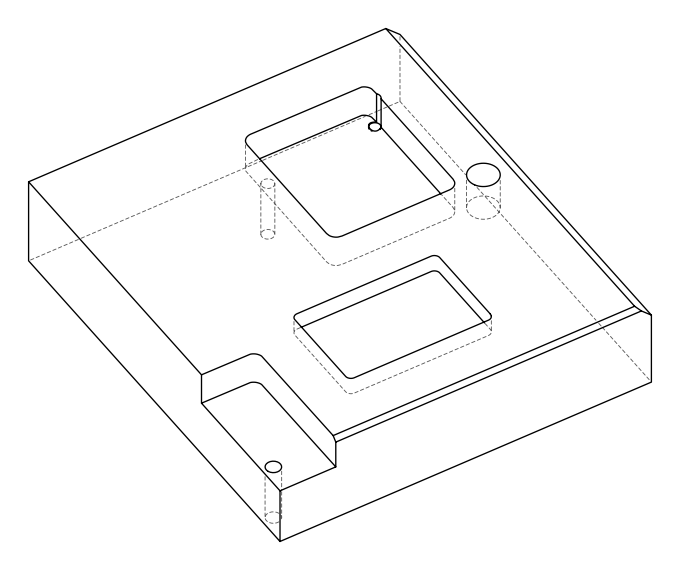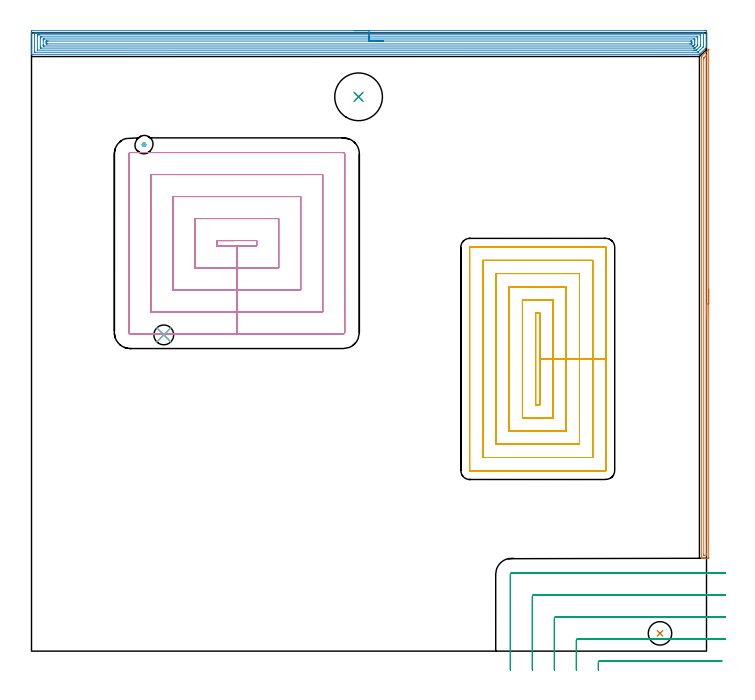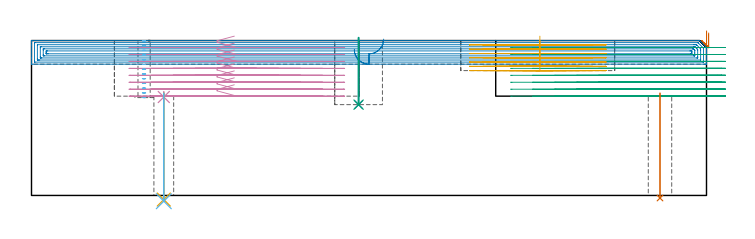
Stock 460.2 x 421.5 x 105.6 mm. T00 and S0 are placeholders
(PLAN: 12 operations, 9 tool changes, 96.8 min)
(1 AREA_MILL | FG_CHAMFER_SURFACE | UGT0205_001 | 5.7 min | 4074 mm3)
(2 AREA_MILL_1 | FG_CHAMFER_SURFACE_1 | UGT0205_001 | 22.35 min | 59568 mm3)
(3 MILL_CORNER_NOTCH_RECTANGULAR | CORNER_NOTCH_RECTANGULAR | UGT0201_094 | Follow Part, ap 5, ae 75% | 13.37 min | 343775 mm3)
(4 MILL_RECTANGULAR_POCKET | POCKET_RECTANGULAR_STRAIGHT | UGT0201_094 | Follow Part, ap 5, ae 75% | 26.05 min | 905146 mm3)
(5 MILL_RECTANGULAR_POCKET_1 | POCKET_RECTANGULAR_STRAIGHT_1 | NXT0201_011 | Follow Part, ap 3, ae 75% | 27.41 min | 352954 mm3)
(6 MILL_BLIND_HOLE_FROM_SOLID_MATERIAL | STEP1POCKET | NXT0201_013 | Spiral | 0.57 min | 479 mm3)
(7 INDEXABLE_INSERT_DRILL_THROUGH_HOLE_FROM_SOLID | STEP1HOLE | NXT0302_003 | 0.3 min | 13541 mm3)
(8 INDEXABLE_INSERT_DRILL_BLIND_HOLE_FROM_SOLID | STEP1POCKET_1 | NXT0302_013 | 0.18 min | 15058 mm3)
(9 DRILL_TO_ENLARGE_BLIND_HOLE | STEP1POCKET_1 | UGT0301_382 | 0.18 min | 21132 mm3)
(10 SPOT_DRILL | STEP1HOLE_1 | NXT0321_9005460120000 | 0.04 min | 18 mm3)
(11 DRILL_THROUGH_HOLE_INTO_CENTER | STEP1HOLE_1 | NXT0301_042 | 0.3 min | 2689 mm3)
(12 DRILL_TO_ENLARGE_THROUGH_HOLE | STEP1HOLE_1 | NXT0301_102 | 0.3 min | 6974 mm3)
(TOOL UGT0205_001 | Chamfer Mill 20 x 3 x 45 deg. | D20 FL50 Z2)
(TOOL UGT0201_094 | End mill 20 mm | D20 FL38 Z4)
(TOOL NXT0201_011 | ENDMILL 12mm [2P460-1200-NA 1630] | D12 FL38 Z6)
(TOOL NXT0201_013 | ENDMILL 10mm | D10 FL30 Z4)
(TOOL NXT0302_003 | Index. Insert Drill 16mm [880-D1600L20-05] | D16 PA176 FL80 Z2)
(TOOL NXT0302_013 | Index. Insert Drill 21mm [880-D2100L25-05] | D21 PA176 FL105 Z2)
(TOOL UGT0301_382 | Twist Drill Flat Bottom 32.5 mm | D32.5 PA180 FL175 Z2)
(TOOL NXT0321_9005460120000 | NC Spot Drill, 142deg, 12mm, Carbide, Uncoated | D12 PA142 FL30 Z2)
(TOOL NXT0301_042 | Carbide Drill 7.1mm [860.1-0710-057A1-MM 2214] | D7.1 PA140 FL85 Z2)
(TOOL NXT0301_102 | Carbide Drill 13.5mm [860.1-1350-108A1-MM 2214] | D13.5 PA140 FL123 Z2)
(OP 1 AREA_MILL)
G17 G21 G94 G90
T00 M6
G54
G17 G0 G90 X461.7 Y246.75 S1061 M3
G43 Z115.6 H0
Z110.8
G94 G1 Y246.712 Z109.928 F250.
Y246.598 Z109.063
Y246.409 Z108.212
Y246.147 Z107.38
Y245.813 Z106.574
Y245.41 Z105.8
Y244.942 Z105.064
Y244.41 Z104.372
Y243.821 Z103.729
Y243.178 Z103.14
Y242.486 Z102.608
Y241.75 Z102.14
Y240.976 Z101.737
Y240.17 Z101.403
Y239.338 Z101.141
Y238.487 Z100.952
Y237.622 Z100.838
Y236.75 Z100.8
Y63.916
X461.696 Y63.306
X461.694 Y63.304 Z100.802
X461.086 Y63.3 Z101.409
X460.809 Z101.686
X460.193 Z102.301
X459.639 Z102.858
X459.3 Z103.196
X458.745 Z103.751
X458.407 Z104.088
X457.73 Z104.769
X457.365 Z105.134
X456.963 Z105.528
X456.908 Z105.582
X456.903 Y63.307 Z105.588
X456.9 Y63.469 Z105.6
Y405.118
X456.904 Y405.395 Z105.59
X457.029 Y405.53 Z105.47
X461.381 Y409.882 Z101.118
X461.533 Y410.034 Z100.964
X461.682 Y410.18 Z100.815
X461.695 Y410.183 Z100.803
X461.699 Y410.18 Z100.799
X461.7 Y236.75 Z100.8
X460.286 Z102.214
X460.285 Y65.61 Z102.215
X460.284 Y65.517 Z102.216
X460.279 Y65.333 Z102.221
X460.275 Y65.308 Z102.225
X460.267 Y65.306 Z102.233
X460.243 Y65.303 Z102.257
X460.193 Y65.301 Z102.307
X458.809 Y65.3 Z103.691
X458.407 Y65.304 Z104.093
X458.35 Y65.307 Z104.15
X458.321 Y65.31 Z104.179
X458.315 Y65.702 Z104.185
X458.314 Y403.424 Z104.186
X458.316 Y404.225 Z104.184
X458.318 Y404.314 Z104.182
X458.321 Y404.345 Z104.179
X458.335 Y404.373 Z104.165
X458.407 Y404.45 Z104.093
X458.738 Y404.787 Z103.762
X459.068 Y405.118 Z103.432
X460.077 Y406.127 Z102.423
X460.193 Y406.243 Z102.307
X460.233 Y406.28 Z102.267
X460.265 Y406.308 Z102.235
X460.277 Y406.318 Z102.223
X460.279 Y406.289 Z102.221
X460.284 Y406.104 Z102.216
X460.285 Y406.011 Z102.215
X460.286 Y405.919 Z102.214
Y236.75
Y235.878 Z102.252
Y235.014 Z102.366
Y234.162 Z102.555
Y233.33 Z102.817
Y232.524 Z103.151
Y231.75 Z103.554
Y231.014 Z104.023
Y230.322 Z104.554
Y229.679 Z105.143
Y229.09 Z105.786
Y228.559 Z106.478
Y228.09 Z107.214
Y227.687 Z107.988
Y227.353 Z108.794
Y227.091 Z109.626
Y226.902 Z110.478
Y226.788 Z111.343
Y226.75 Z112.214
G0 Z115.6
M5
M2
(OP 2 AREA_MILL_1)
G17 G21 G94 G90
T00 M6
G54
G17 G0 G90 X220.1 Y423. S1061 M3
G43 Z115.6 H0
Z99.5
G94 G1 X220.138 Z98.628 F250.
X220.252 Z97.764
X220.441 Z96.912
X220.703 Z96.08
X221.037 Z95.274
X221.44 Z94.5
X221.908 Z93.764
X222.44 Z93.072
X223.029 Z92.429
X223.672 Z91.84
X224.364 Z91.308
X225.1 Z90.84
X225.874 Z90.437
X226.68 Z90.103
X227.512 Z89.841
X228.363 Z89.652
X229.228 Z89.538
X230.1 Z89.5
X459.066
X459.588 Y422.998 Z89.502
X460.103 Y422.994 Z89.504
X460.192 Y422.992 Z89.506
X460.2 Y422.482 Z90.015
Y415.393 Z97.102
Y413.95 Z98.547
Y413.621 Z98.875
Y412.962 Z99.537
X460.199 Y411.707 Z100.791
X460.183 Y411.683 Z100.817
X459.464 Y410.962 Z101.535
X455.789 Y407.288 Z105.21
X455.555 Y407.054 Z105.443
X455.404 Y406.905 Z105.59
X455.123 Y406.9 Z105.6
X0.166
X0.009 Y406.903 Z105.588
X0. Y406.927 Z105.563
Y407.284 Z105.215
Y407.645 Z104.854
Y408.304 Z104.191
Y409.519 Z102.978
Y410.076 Z102.418
Y418.799 Z93.699
Y422.482 Z90.015
X0.003 Y422.764 Z89.734
X0.01 Y422.992 Z89.506
X0.24 Y422.999 Z89.499
X230.1 Y423. Z89.5
Y421.586 Z90.914
X457.802
X458.024 Y421.585 Z90.915
X458.13 Y421.582 Z90.918
X458.179 Y421.579 Z90.921
X458.191 Y421.573 Z90.927
X458.194 Y421.555 Z90.945
X458.198 Y421.451 Z91.049
X458.2 Y421.201 Z91.299
X458.199 Y412.34 Z100.16
X458.194 Y412.217 Z100.283
X458.19 Y412.157 Z100.343
X458.154 Y412.116 Z100.384
X457.898 Y411.848 Z100.652
X457.85 Y411.8 Z100.7
X454.568 Y408.518 Z103.982
X454.432 Y408.384 Z104.116
X454.386 Y408.343 Z104.157
X454.362 Y408.324 Z104.176
X454.339 Y408.321 Z104.179
X454.23 Y408.315 Z104.185
X454.219 Y408.314 Z104.186
X2.398
X2.176 Y408.315 Z104.185
X2.07 Y408.318 Z104.182
X2.021 Y408.321 Z104.179
X2.01 Y408.327 Z104.173
X2.006 Y408.345 Z104.155
X2.002 Y408.449 Z104.051
X2. Y408.699 Z103.801
Y420.71 Z91.79
X2.002 Y421.103 Z91.397
X2.01 Y421.5 Z91.
X2.021 Y421.579 Z90.921
X2.068 Y421.582 Z90.918
X2.178 Y421.584 Z90.916
X2.398 Y421.586 Z90.914
X230.1
Y420.172 Z92.328
X456.016 Y420.171 Z92.329
X456.132 Y420.169 Z92.331
X456.174 Y420.167 Z92.333
X456.189 Y420.166 Z92.334
X456.192 Y420.128 Z92.372
X456.197 Y420.007 Z92.493
X456.199 Y419.824 Z92.676
X456.2 Y419.641 Z92.859
Y413.438 Z99.062
X456.196 Y412.735 Z99.765
X456.193 Y412.643 Z99.857
X456.189 Y412.6 Z99.9
X456.172 Y412.58 Z99.92
X456.016 Y412.416 Z100.084
X453.676 Y410.076 Z102.424
X453.506 Y409.908 Z102.592
X453.337 Y409.743 Z102.757
X452.789 Y409.734 Z102.766
X452.444 Y409.731 Z102.769
X451.901 Y409.729 Z102.771
X451.551
X4.184
X4.068 Y409.731 Z102.769
X4.026 Y409.733 Z102.767
X4.011 Y409.735 Z102.765
X4.008 Y409.772 Z102.728
X4.003 Y409.893 Z102.607
X4.001 Y410.076 Z102.424
X4. Y410.259 Z102.241
Y419.12 Z93.38
X4.003 Y419.824 Z92.676
X4.006 Y420.001 Z92.499
X4.019 Y420.165 Z92.335
X4.184 Y420.166 Z92.334
X4.728 Y420.17 Z92.33
X5.077 Y420.171 Z92.329
X5.62 Y420.172 Z92.328
X230.1
Y418.757 Z93.743
X453.519
X454.101 Y418.755 Z93.745
X454.166 Y418.753 Z93.747
X454.183 Y418.751 Z93.749
X454.19 Y418.741 Z93.759
X454.193 Y418.692 Z93.808
X454.197 Y418.489 Z94.011
X454.2 Y418.081 Z94.419
Y413.621 Z98.879
X454.193 Y413.193 Z99.307
X454.19 Y413.086 Z99.414
X454.181 Y413.041 Z99.459
X454.154 Y413.011 Z99.489
X454.056 Y412.908 Z99.592
X453.885 Y412.735 Z99.765
X453.613 Y412.461 Z100.039
X452.444 Y411.294 Z101.206
X452.328 Y411.185 Z101.315
X452.296 Y411.157 Z101.343
X452.256 Y411.149 Z101.351
X451.551 Y411.144 Z101.356
X451.369 Y411.143 Z101.357
X6.681
X6.099 Y411.145 Z101.355
X6.034 Y411.147 Z101.353
X6.017 Y411.149 Z101.351
X6.01 Y411.159 Z101.341
X6.007 Y411.208 Z101.292
X6.003 Y411.411 Z101.089
X6. Y411.819 Z100.681
Y418.052 Z94.448
X6.004 Y418.48 Z94.02
X6.008 Y418.694 Z93.806
X6.01 Y418.742 Z93.758
X6.052 Y418.75 Z93.75
X6.156 Y418.753 Z93.747
X6.863 Y418.757 Z93.743
X7.045
X230.1
Y417.343 Z95.157
X451.551
X451.73 Y417.342 Z95.158
X452.088 Y417.338 Z95.162
X452.183 Y417.336 Z95.164
X452.19 Y417.313 Z95.187
X452.195 Y417.257 Z95.243
X452.198 Y417.165 Z95.335
X452.2 Y416.521 Z95.979
Y415.393 Z97.107
Y413.863 Z98.637
X452.198 Y413.621 Z98.879
X452.194 Y413.541 Z98.959
X452.19 Y413.502 Z98.998
X452.163 Y413.47 Z99.03
X452.065 Y413.366 Z99.134
X451.938 Y413.237 Z99.263
X451.551 Y412.849 Z99.651
X451.493 Y412.792 Z99.708
X451.434 Y412.735 Z99.765
X451.275 Y412.585 Z99.915
X451.228 Y412.564 Z99.936
X451.135 Y412.56 Z99.94
X451.016 Y412.558 Z99.942
X450.837 Y412.557 Z99.943
X450.658
X8.649
X8.47 Y412.558 Z99.942
X8.112 Y412.562 Z99.938
X8.017 Y412.564 Z99.936
X8.01 Y412.587 Z99.913
X8.005 Y412.643 Z99.857
X8.002 Y412.735 Z99.765
X8. Y413.378 Z99.122
Y416.279 Z96.221
X8.001 Y416.922 Z95.578
X8.005 Y417.165 Z95.335
X8.01 Y417.32 Z95.18
X8.291 Y417.336 Z95.164
X8.472 Y417.341 Z95.159
X8.649 Y417.342 Z95.158
X230.1 Y417.343 Z95.157
Y415.929 Z96.571
X449.226 Y415.928 Z96.572
X449.765 Y415.925 Z96.575
X450.125 Y415.922 Z96.578
X450.19 Y415.914 Z96.586
X450.196 Y415.852 Z96.648
X450.199 Y415.393 Z97.107
X450.2 Y414.962 Z97.538
Y414.507 Z97.993
X450.198 Y414.077 Z98.423
X450.194 Y414.014 Z98.486
X450.191 Y413.982 Z98.518
X450.168 Y413.978 Z98.522
X450.035 Y413.975 Z98.525
X449.765 Y413.972 Z98.528
X449.412 Y413.971 Z98.529
X448.872
X10.974 Y413.972 Z98.528
X10.435 Y413.975 Z98.525
X10.075 Y413.978 Z98.522
X10.01 Y413.986 Z98.514
X10.004 Y414.048 Z98.452
X10.001 Y414.507 Z97.993
X10. Y414.938 Z97.562
Y415.393 Z97.107
X10.002 Y415.823 Z96.677
X10.006 Y415.886 Z96.614
X10.01 Y415.918 Z96.582
X10.032 Y415.922 Z96.578
X10.165 Y415.925 Z96.575
X10.435 Y415.928 Z96.572
X10.788 Y415.929 Z96.571
X11.328
X230.1
X230.972 Z96.609
X231.836 Z96.723
X232.688 Z96.912
X233.52 Z97.174
X234.326 Z97.508
X235.1 Z97.911
X235.836 Z98.38
X236.528 Z98.911
X237.171 Z99.5
X237.76 Z100.143
X238.291 Z100.835
X238.76 Z101.571
X239.163 Z102.345
X239.497 Z103.151
X239.759 Z103.983
X239.948 Z104.835
X240.062 Z105.7
X240.1 Z106.571
G0 Z115.6
M5
M2
(OP 3 MILL_CORNER_NOTCH_RECTANGULAR)
G17 G21 G94 G90
T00 M6
G54
G17 G0 G90 X470.624 Y-6.7 S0 M3
G43 Z115.6 H0
Z100.862
G94 G1 X467.624 F250.
X387.494 F500.
G3 X386.5 Y-7.694 R1.
G1 Y-10.
Y-13. F250.
G0 Z115.6
X473.2 Y8.3
Z100.862
G1 X470.2
X372.494 F500.
G3 X371.5 Y7.306 R1.
G1 Y-10.
Y-13. F250.
G0 Z115.6
X473.2 Y23.3
Z100.862
G1 X470.2
X357.494 F500.
G3 X356.5 Y22.306 R1.
G1 Y-10.
Y-13. F250.
G0 Z115.6
X473.2 Y38.3
Z100.862
G1 X470.2
X342.495 F500.
G3 X341.5 Y37.305 R1.
G1 Y-10.
Y-13. F250.
G0 Z115.6
X473.2 Y53.3
Z100.862
G1 X470.2
X327.495 F500.
G3 X326.5 Y52.305 R1.
G1 Y-10.
Y-13. F250.
G0 Z115.6
X470.624 Y-6.7
Z96.125
G1 X467.624
X387.494 F500.
G3 X386.5 Y-7.694 R1.
G1 Y-10.
Y-13. F250.
G0 Z115.6
X473.2 Y8.3
Z96.125
G1 X470.2
X372.494 F500.
G3 X371.5 Y7.306 R1.
G1 Y-10.
Y-13. F250.
G0 Z115.6
X473.2 Y23.3
Z96.125
G1 X470.2
X357.494 F500.
G3 X356.5 Y22.306 R1.
G1 Y-10.
Y-13. F250.
G0 Z115.6
X473.2 Y38.3
Z96.125
G1 X470.2
X342.495 F500.
G3 X341.5 Y37.305 R1.
G1 Y-10.
Y-13. F250.
G0 Z115.6
X473.2 Y53.3
Z96.125
G1 X470.2
X327.495 F500.
G3 X326.5 Y52.305 R1.
G1 Y-10.
Y-13. F250.
G0 Z115.6
X470.624 Y-6.7
Z91.387
G1 X467.624
X387.494 F500.
G3 X386.5 Y-7.694 R1.
G1 Y-10.
Y-13. F250.
G0 Z115.6
X473.2 Y8.3
Z91.387
G1 X470.2
X372.494 F500.
G3 X371.5 Y7.306 R1.
G1 Y-10.
Y-13. F250.
G0 Z115.6
X473.2 Y23.3
Z91.387
G1 X470.2
X357.494 F500.
G3 X356.5 Y22.306 R1.
G1 Y-10.
Y-13. F250.
G0 Z115.6
X473.2 Y38.3
Z91.387
G1 X470.2
X342.495 F500.
G3 X341.5 Y37.305 R1.
G1 Y-10.
Y-13. F250.
G0 Z115.6
X473.2 Y53.3
Z91.387
G1 X470.2
X327.495 F500.
G3 X326.5 Y52.305 R1.
G1 Y-10.
Y-13. F250.
G0 Z115.6
X470.624 Y-6.7
Z86.65
G1 X467.624
X387.494 F500.
G3 X386.5 Y-7.694 R1.
G1 Y-10.
Y-13. F250.
G0 Z115.6
X473.2 Y8.3
Z86.65
G1 X470.2
X372.494 F500.
G3 X371.5 Y7.306 R1.
G1 Y-10.
Y-13. F250.
G0 Z115.6
X473.2 Y23.3
Z86.65
G1 X470.2
X357.494 F500.
G3 X356.5 Y22.306 R1.
G1 Y-10.
Y-13. F250.
G0 Z115.6
X473.2 Y38.3
Z86.65
G1 X470.2
X342.495 F500.
G3 X341.5 Y37.305 R1.
G1 Y-10.
Y-13. F250.
G0 Z115.6
X473.2 Y53.3
Z86.65
G1 X470.2
X327.495 F500.
G3 X326.5 Y52.305 R1.
G1 Y-10.
Y-13. F250.
G0 Z115.6
X470.624 Y-6.7
Z81.912
G1 X467.624
X387.494 F500.
G3 X386.5 Y-7.694 R1.
G1 Y-10.
Y-13. F250.
G0 Z115.6
X473.2 Y8.3
Z81.912
G1 X470.2
X372.494 F500.
G3 X371.5 Y7.306 R1.
G1 Y-10.
Y-13. F250.
G0 Z115.6
X473.2 Y23.3
Z81.912
G1 X470.2
X357.494 F500.
G3 X356.5 Y22.306 R1.
G1 Y-10.
Y-13. F250.
G0 Z115.6
X473.2 Y38.3
Z81.912
G1 X470.2
X342.495 F500.
G3 X341.5 Y37.305 R1.
G1 Y-10.
Y-13. F250.
G0 Z115.6
X473.2 Y53.3
Z81.912
G1 X470.2
X327.495 F500.
G3 X326.5 Y52.305 R1.
G1 Y-10.
Y-13. F250.
G0 Z115.6
X470.624 Y-6.7
Z77.175
G1 X467.624
X387.494 F500.
G3 X386.5 Y-7.694 R1.
G1 Y-10.
Y-13. F250.
G0 Z115.6
X473.2 Y8.3
Z77.175
G1 X470.2
X372.494 F500.
G3 X371.5 Y7.306 R1.
G1 Y-10.
Y-13. F250.
G0 Z115.6
X473.2 Y23.3
Z77.175
G1 X470.2
X357.494 F500.
G3 X356.5 Y22.306 R1.
G1 Y-10.
Y-13. F250.
G0 Z115.6
X473.2 Y38.3
Z77.175
G1 X470.2
X342.495 F500.
G3 X341.5 Y37.305 R1.
G1 Y-10.
Y-13. F250.
G0 Z115.6
X473.2 Y53.3
Z77.175
G1 X470.2
X327.495 F500.
G3 X326.5 Y52.305 R1.
G1 Y-10.
Y-13. F250.
G0 Z115.6
X470.624 Y-6.7
Z72.437
G1 X467.624
X387.494 F500.
G3 X386.5 Y-7.694 R1.
G1 Y-10.
Y-13. F250.
G0 Z115.6
X473.2 Y8.3
Z72.437
G1 X470.2
X372.494 F500.
G3 X371.5 Y7.306 R1.
G1 Y-10.
Y-13. F250.
G0 Z115.6
X473.2 Y23.3
Z72.437
G1 X470.2
X357.494 F500.
G3 X356.5 Y22.306 R1.
G1 Y-10.
Y-13. F250.
G0 Z115.6
X473.2 Y38.3
Z72.437
G1 X470.2
X342.495 F500.
G3 X341.5 Y37.305 R1.
G1 Y-10.
Y-13. F250.
G0 Z115.6
X473.2 Y53.3
Z72.437
G1 X470.2
X327.495 F500.
G3 X326.5 Y52.305 R1.
G1 Y-10.
Y-13. F250.
G0 Z115.6
X470.624 Y-6.7
Z67.7
G1 X467.624
X387.494 F500.
G3 X386.5 Y-7.694 R1.
G1 Y-10.
Y-13. F250.
G0 Z115.6
X473.2 Y8.3
Z67.7
G1 X470.2
X372.494 F500.
G3 X371.5 Y7.306 R1.
G1 Y-10.
Y-13. F250.
G0 Z115.6
X473.2 Y23.3
Z67.7
G1 X470.2
X357.494 F500.
G3 X356.5 Y22.306 R1.
G1 Y-10.
Y-13. F250.
G0 Z115.6
X473.2 Y38.3
Z67.7
G1 X470.2
X342.495 F500.
G3 X341.5 Y37.305 R1.
G1 Y-10.
Y-13. F250.
G0 Z115.6
X473.2 Y53.3
Z67.7
G1 X470.2
X327.495 F500.
G3 X326.5 Y52.305 R1.
G1 Y-10.
Y-13. F250.
G0 Z115.6
M5
M2
(OP 4 MILL_RECTANGULAR_POCKET)
G17 G21 G94 G90
T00 M6
G54
G17 G0 G90 X138.277 Y279.9 S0 M3
G43 Z115.6 H0
Z108.6
G94 G1 X126.5 Z105.444 F250.
Y276.3 Z104.48
X140. Z100.862
X153.5 F500.
Y279.9
X126.5
Y276.3
X140.
Y261.3
X168.5
Y294.9
X111.5
Y261.3
X140.
Y246.3
X183.5
Y309.9
X96.5
Y246.3
X140.
Y231.3
X198.5
Y324.9
X81.5
Y231.3
X140.
Y216.3
X212.6
G3 X213.5 Y217.2 R0.9
G1 Y339.
G3 X212.6 Y339.9 R0.9
G1 X67.4
G3 X66.5 Y339. R0.9
G1 Y217.2
G3 X67.4 Y216.3 R0.9
G1 X140.
X141.
G0 X138.277 Y279.9 Z103.862
G1 X126.5 Z100.707 F250.
Y276.3 Z99.742
X140. Z96.125
X153.5 F500.
Y279.9
X126.5
Y276.3
X140.
Y261.3
X168.5
Y294.9
X111.5
Y261.3
X140.
Y246.3
X183.5
Y309.9
X96.5
Y246.3
X140.
Y231.3
X198.5
Y324.9
X81.5
Y231.3
X140.
Y216.3
X212.6
G3 X213.5 Y217.2 R0.9
G1 Y339.
G3 X212.6 Y339.9 R0.9
G1 X67.4
G3 X66.5 Y339. R0.9
G1 Y217.2
G3 X67.4 Y216.3 R0.9
G1 X140.
X141.
G0 X138.277 Y279.9 Z99.125
G1 X126.5 Z95.969 F250.
Y276.3 Z95.005
X140. Z91.387
X153.5 F500.
Y279.9
X126.5
Y276.3
X140.
Y261.3
X168.5
Y294.9
X111.5
Y261.3
X140.
Y246.3
X183.5
Y309.9
X96.5
Y246.3
X140.
Y231.3
X198.5
Y324.9
X81.5
Y231.3
X140.
Y216.3
X212.6
G3 X213.5 Y217.2 R0.9
G1 Y339.
G3 X212.6 Y339.9 R0.9
G1 X67.4
G3 X66.5 Y339. R0.9
G1 Y217.2
G3 X67.4 Y216.3 R0.9
G1 X140.
X141.
G0 X138.277 Y279.9 Z94.387
G1 X126.5 Z91.232 F250.
Y276.3 Z90.267
X140. Z86.65
X153.5 F500.
Y279.9
X126.5
Y276.3
X140.
Y261.3
X168.5
Y294.9
X111.5
Y261.3
X140.
Y246.3
X183.5
Y309.9
X96.5
Y246.3
X140.
Y231.3
X198.5
Y324.9
X81.5
Y231.3
X140.
Y216.3
X212.6
G3 X213.5 Y217.2 R0.9
G1 Y339.
G3 X212.6 Y339.9 R0.9
G1 X67.4
G3 X66.5 Y339. R0.9
G1 Y217.2
G3 X67.4 Y216.3 R0.9
G1 X140.
X141.
G0 X138.277 Y279.9 Z89.65
G1 X126.5 Z86.494 F250.
Y276.3 Z85.53
X140. Z81.912
X153.5 F500.
Y279.9
X126.5
Y276.3
X140.
Y261.3
X168.5
Y294.9
X111.5
Y261.3
X140.
Y246.3
X183.5
Y309.9
X96.5
Y246.3
X140.
Y231.3
X198.5
Y324.9
X81.5
Y231.3
X140.
Y216.3
X212.6
G3 X213.5 Y217.2 R0.9
G1 Y339.
G3 X212.6 Y339.9 R0.9
G1 X67.4
G3 X66.5 Y339. R0.9
G1 Y217.2
G3 X67.4 Y216.3 R0.9
G1 X140.
X141.
G0 X138.277 Y279.9 Z84.912
G1 X126.5 Z81.757 F250.
Y276.3 Z80.792
X140. Z77.175
X153.5 F500.
Y279.9
X126.5
Y276.3
X140.
Y261.3
X168.5
Y294.9
X111.5
Y261.3
X140.
Y246.3
X183.5
Y309.9
X96.5
Y246.3
X140.
Y231.3
X198.5
Y324.9
X81.5
Y231.3
X140.
Y216.3
X212.6
G3 X213.5 Y217.2 R0.9
G1 Y339.
G3 X212.6 Y339.9 R0.9
G1 X67.4
G3 X66.5 Y339. R0.9
G1 Y217.2
G3 X67.4 Y216.3 R0.9
G1 X140.
X141.
G0 X138.277 Y279.9 Z80.175
G1 X126.5 Z77.019 F250.
Y276.3 Z76.055
X140. Z72.437
X153.5 F500.
Y279.9
X126.5
Y276.3
X140.
Y261.3
X168.5
Y294.9
X111.5
Y261.3
X140.
Y246.3
X183.5
Y309.9
X96.5
Y246.3
X140.
Y231.3
X198.5
Y324.9
X81.5
Y231.3
X140.
Y216.3
X212.6
G3 X213.5 Y217.2 R0.9
G1 Y339.
G3 X212.6 Y339.9 R0.9
G1 X67.4
G3 X66.5 Y339. R0.9
G1 Y217.2
G3 X67.4 Y216.3 R0.9
G1 X140.
X141.
G0 X138.277 Y279.9 Z75.437
G1 X126.5 Z72.282 F250.
Y276.3 Z71.317
X140. Z67.7
X153.5 F500.
Y279.9
X126.5
Y276.3
X140.
Y261.3
X168.5
Y294.9
X111.5
Y261.3
X140.
Y246.3
X183.5
Y309.9
X96.5
Y246.3
X140.
Y231.3
X198.5
Y324.9
X81.5
Y231.3
X140.
Y216.3
X212.6
G3 X213.5 Y217.2 R0.9
G1 Y339.
G3 X212.6 Y339.9 R0.9
G1 X67.4
G3 X66.5 Y339. R0.9
G1 Y217.2
G3 X67.4 Y216.3 R0.9
G1 X140.
X141.
G0 Z115.6
M5
M2
(OP 5 MILL_RECTANGULAR_POCKET_1)
G17 G21 G94 G90
T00 M6
G54
G17 G0 G90 X346.6 Y177.074 S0 M3
G43 Z115.6 H1
Z108.6
G94 G1 Y199.2 Z102.671 F250.
Y230.4 F500.
X343.7
Y168.
X346.6
Y199.2
X355.6
Y239.4
X334.7
Y159.
X355.6
Y199.2
X364.6
Y248.4
X325.7
Y150.
X364.6
Y199.2
X373.6
Y257.4
X316.7
Y141.
X373.6
Y199.2
X382.6
Y266.4
X307.7
Y132.
X382.6
Y199.2
X391.6
Y275.3
X391.595 Y275.355
X391.555 Y275.395
X391.5 Y275.4
X298.8
X298.745 Y275.395
X298.705 Y275.355
X298.7 Y275.3
Y123.1
X298.705 Y123.045
X298.745 Y123.005
X298.8 Y123.
X391.5
X391.555 Y123.005
X391.595 Y123.045
X391.6 Y123.1
Y199.2
Y200.2
G0 X346.6 Y177.074 Z105.671
G1 Y199.2 Z99.743 F250.
Y230.4 F500.
X343.7
Y168.
X346.6
Y199.2
X355.6
Y239.4
X334.7
Y159.
X355.6
Y199.2
X364.6
Y248.4
X325.7
Y150.
X364.6
Y199.2
X373.6
Y257.4
X316.7
Y141.
X373.6
Y199.2
X382.6
Y266.4
X307.7
Y132.
X382.6
Y199.2
X391.6
Y275.3
X391.595 Y275.355
X391.555 Y275.395
X391.5 Y275.4
X298.8
X298.745 Y275.395
X298.705 Y275.355
X298.7 Y275.3
Y123.1
X298.705 Y123.045
X298.745 Y123.005
X298.8 Y123.
X391.5
X391.555 Y123.005
X391.595 Y123.045
X391.6 Y123.1
Y199.2
Y200.2
G0 X346.6 Y177.074 Z102.743
G1 Y199.2 Z96.814 F250.
Y230.4 F500.
X343.7
Y168.
X346.6
Y199.2
X355.6
Y239.4
X334.7
Y159.
X355.6
Y199.2
X364.6
Y248.4
X325.7
Y150.
X364.6
Y199.2
X373.6
Y257.4
X316.7
Y141.
X373.6
Y199.2
X382.6
Y266.4
X307.7
Y132.
X382.6
Y199.2
X391.6
Y275.3
X391.595 Y275.355
X391.555 Y275.395
X391.5 Y275.4
X298.8
X298.745 Y275.395
X298.705 Y275.355
X298.7 Y275.3
Y123.1
X298.705 Y123.045
X298.745 Y123.005
X298.8 Y123.
X391.5
X391.555 Y123.005
X391.595 Y123.045
X391.6 Y123.1
Y199.2
Y200.2
G0 X346.6 Y177.074 Z99.814
G1 Y199.2 Z93.886 F250.
Y230.4 F500.
X343.7
Y168.
X346.6
Y199.2
X355.6
Y239.4
X334.7
Y159.
X355.6
Y199.2
X364.6
Y248.4
X325.7
Y150.
X364.6
Y199.2
X373.6
Y257.4
X316.7
Y141.
X373.6
Y199.2
X382.6
Y266.4
X307.7
Y132.
X382.6
Y199.2
X391.6
Y275.3
X391.595 Y275.355
X391.555 Y275.395
X391.5 Y275.4
X298.8
X298.745 Y275.395
X298.705 Y275.355
X298.7 Y275.3
Y123.1
X298.705 Y123.045
X298.745 Y123.005
X298.8 Y123.
X391.5
X391.555 Y123.005
X391.595 Y123.045
X391.6 Y123.1
Y199.2
Y200.2
G0 X346.6 Y177.074 Z96.886
G1 Y199.2 Z90.957 F250.
Y230.4 F500.
X343.7
Y168.
X346.6
Y199.2
X355.6
Y239.4
X334.7
Y159.
X355.6
Y199.2
X364.6
Y248.4
X325.7
Y150.
X364.6
Y199.2
X373.6
Y257.4
X316.7
Y141.
X373.6
Y199.2
X382.6
Y266.4
X307.7
Y132.
X382.6
Y199.2
X391.6
Y275.3
X391.595 Y275.355
X391.555 Y275.395
X391.5 Y275.4
X298.8
X298.745 Y275.395
X298.705 Y275.355
X298.7 Y275.3
Y123.1
X298.705 Y123.045
X298.745 Y123.005
X298.8 Y123.
X391.5
X391.555 Y123.005
X391.595 Y123.045
X391.6 Y123.1
Y199.2
Y200.2
G0 X346.6 Y177.074 Z93.957
G1 Y199.2 Z88.029 F250.
Y230.4 F500.
X343.7
Y168.
X346.6
Y199.2
X355.6
Y239.4
X334.7
Y159.
X355.6
Y199.2
X364.6
Y248.4
X325.7
Y150.
X364.6
Y199.2
X373.6
Y257.4
X316.7
Y141.
X373.6
Y199.2
X382.6
Y266.4
X307.7
Y132.
X382.6
Y199.2
X391.6
Y275.3
X391.595 Y275.355
X391.555 Y275.395
X391.5 Y275.4
X298.8
X298.745 Y275.395
X298.705 Y275.355
X298.7 Y275.3
Y123.1
X298.705 Y123.045
X298.745 Y123.005
X298.8 Y123.
X391.5
X391.555 Y123.005
X391.595 Y123.045
X391.6 Y123.1
Y199.2
Y200.2
G0 X346.6 Y177.074 Z91.029
G1 Y199.2 Z85.1 F250.
Y230.4 F500.
X343.7
Y168.
X346.6
Y199.2
X355.6
Y239.4
X334.7
Y159.
X355.6
Y199.2
X364.6
Y248.4
X325.7
Y150.
X364.6
Y199.2
X373.6
Y257.4
X316.7
Y141.
X373.6
Y199.2
X382.6
Y266.4
X307.7
Y132.
X382.6
Y199.2
X391.6
Y275.3
X391.595 Y275.355
X391.555 Y275.395
X391.5 Y275.4
X298.8
X298.745 Y275.395
X298.705 Y275.355
X298.7 Y275.3
Y123.1
X298.705 Y123.045
X298.745 Y123.005
X298.8 Y123.
X391.5
X391.555 Y123.005
X391.595 Y123.045
X391.6 Y123.1
Y199.2
Y200.2
G0 Z115.6
M5
M2
(OP 6 MILL_BLIND_HOLE_FROM_SOLID_MATERIAL)
G17 G21 G94 G90
T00 M6
G54
G17 G0 G90 X76.7 Y345.3 S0 M3
G43 Z115.6 H0
Z105.377
G94 G3 X77.275 Y345.875 R0.575 F250.
X76.7 Y346.45 R0.575
X75.55 Y345.3 R1.15
X76.7 Y346.45 R-1.15
X76.125 Y345.875 R0.575
X76.7 Y345.3 R0.575
G0 Z102.154
G3 X77.275 Y345.875 R0.575
X76.7 Y346.45 R0.575
X75.55 Y345.3 R1.15
X76.7 Y346.45 R-1.15
X76.125 Y345.875 R0.575
X76.7 Y345.3 R0.575
G0 Z98.931
G3 X77.275 Y345.875 R0.575
X76.7 Y346.45 R0.575
X75.55 Y345.3 R1.15
X76.7 Y346.45 R-1.15
X76.125 Y345.875 R0.575
X76.7 Y345.3 R0.575
G0 Z95.708
G3 X77.275 Y345.875 R0.575
X76.7 Y346.45 R0.575
X75.55 Y345.3 R1.15
X76.7 Y346.45 R-1.15
X76.125 Y345.875 R0.575
X76.7 Y345.3 R0.575
G0 Z92.485
G3 X77.275 Y345.875 R0.575
X76.7 Y346.45 R0.575
X75.55 Y345.3 R1.15
X76.7 Y346.45 R-1.15
X76.125 Y345.875 R0.575
X76.7 Y345.3 R0.575
G0 Z89.262
G3 X77.275 Y345.875 R0.575
X76.7 Y346.45 R0.575
X75.55 Y345.3 R1.15
X76.7 Y346.45 R-1.15
X76.125 Y345.875 R0.575
X76.7 Y345.3 R0.575
G0 Z86.038
G3 X77.275 Y345.875 R0.575
X76.7 Y346.45 R0.575
X75.55 Y345.3 R1.15
X76.7 Y346.45 R-1.15
X76.125 Y345.875 R0.575
X76.7 Y345.3 R0.575
G0 Z82.815
G3 X77.275 Y345.875 R0.575
X76.7 Y346.45 R0.575
X75.55 Y345.3 R1.15
X76.7 Y346.45 R-1.15
X76.125 Y345.875 R0.575
X76.7 Y345.3 R0.575
G0 Z79.592
G3 X77.275 Y345.875 R0.575
X76.7 Y346.45 R0.575
X75.55 Y345.3 R1.15
X76.7 Y346.45 R-1.15
X76.125 Y345.875 R0.575
X76.7 Y345.3 R0.575
G0 Z76.369
G3 X77.275 Y345.875 R0.575
X76.7 Y346.45 R0.575
X75.55 Y345.3 R1.15
X76.7 Y346.45 R-1.15
X76.125 Y345.875 R0.575
X76.7 Y345.3 R0.575
G0 Z73.146
G3 X77.275 Y345.875 R0.575
X76.7 Y346.45 R0.575
X75.55 Y345.3 R1.15
X76.7 Y346.45 R-1.15
X76.125 Y345.875 R0.575
X76.7 Y345.3 R0.575
G0 Z69.923
G3 X77.275 Y345.875 R0.575
X76.7 Y346.45 R0.575
X75.55 Y345.3 R1.15
X76.7 Y346.45 R-1.15
X76.125 Y345.875 R0.575
X76.7 Y345.3 R0.575
G0 Z66.7
G3 X77.275 Y345.875 R0.575
X76.7 Y346.45 R0.575
X75.55 Y345.3 R1.15
X76.7 Y346.45 R-1.15
X76.125 Y345.875 R0.575
X76.7 Y345.3 R0.575
G0 Z115.6
M5
M2
(OP 7 INDEXABLE_INSERT_DRILL_THROUGH_HOLE_FROM_SOLID)
G17 G21 G94 G90
T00 M6
G54
G17 G0 G90 X428.5 Y12.1 S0 M3
G43 Z115.6 H1
G94 G81 G98 Z-1.779 F250. R69.7
G80
M5
M2
(OP 8 INDEXABLE_INSERT_DRILL_BLIND_HOLE_FROM_SOLID)
G17 G21 G94 G90
T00 M6
G54
G17 G0 G90 X223. Y377.9 S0 M3
G43 Z115.6 H1
G94 G81 G98 Z61.9 F250. R107.6
G80
M5
M2
(OP 9 DRILL_TO_ENLARGE_BLIND_HOLE)
G17 G21 G94 G90
T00 M6
G54
G17 G0 G90 X223. Y377.9 S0 M3
G43 Z115.6 H0
G94 G81 G98 Z61.9 F250. R107.6
G80
M5
M2
(OP 10 SPOT_DRILL)
G17 G21 G94 G90
T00 M6
G54
G17 G0 G90 X90.2 Y215.6 S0 M3
G43 Z115.6 H0
G94 G81 G98 Z67.11 F250. R70.7
G80
M5
M2
(OP 11 DRILL_THROUGH_HOLE_INTO_CENTER)
G17 G21 G94 G90
T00 M6
G54
G17 G0 G90 X90.2 Y215.6 S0 M3
G43 Z115.6 H1
G94 G73 G98 Z-2.792 F250. Q7.049 R69.7
G80
M5
M2
(OP 12 DRILL_TO_ENLARGE_THROUGH_HOLE)
G17 G21 G94 G90
T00 M6
G54
G17 G0 G90 X90.2 Y215.6 S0 M3
G43 Z115.6 H1
G94 G73 G98 Z-3.957 F250. Q11.943 R69.7
G80
M5
M2
